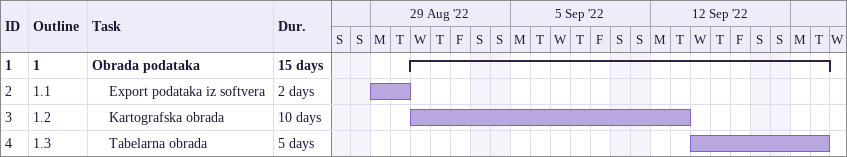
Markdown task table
| ID | WBS | Task | Duration | Start | Finish |
|---|---|---|---|---|---|
| 1 | 1 | **Obrada podataka** | 15d | 2022-08-31 | 2022-09-20 |
| 2 | 1.1 | Export podataka iz softvera | 2d | 2022-08-29 | 2022-08-30 |
| 3 | 1.2 | Kartografska obrada | 10d | 2022-08-31 | 2022-09-13 |
| 4 | 1.3 | Tabelarna obrada | 5d | 2022-09-14 | 2022-09-20 |
